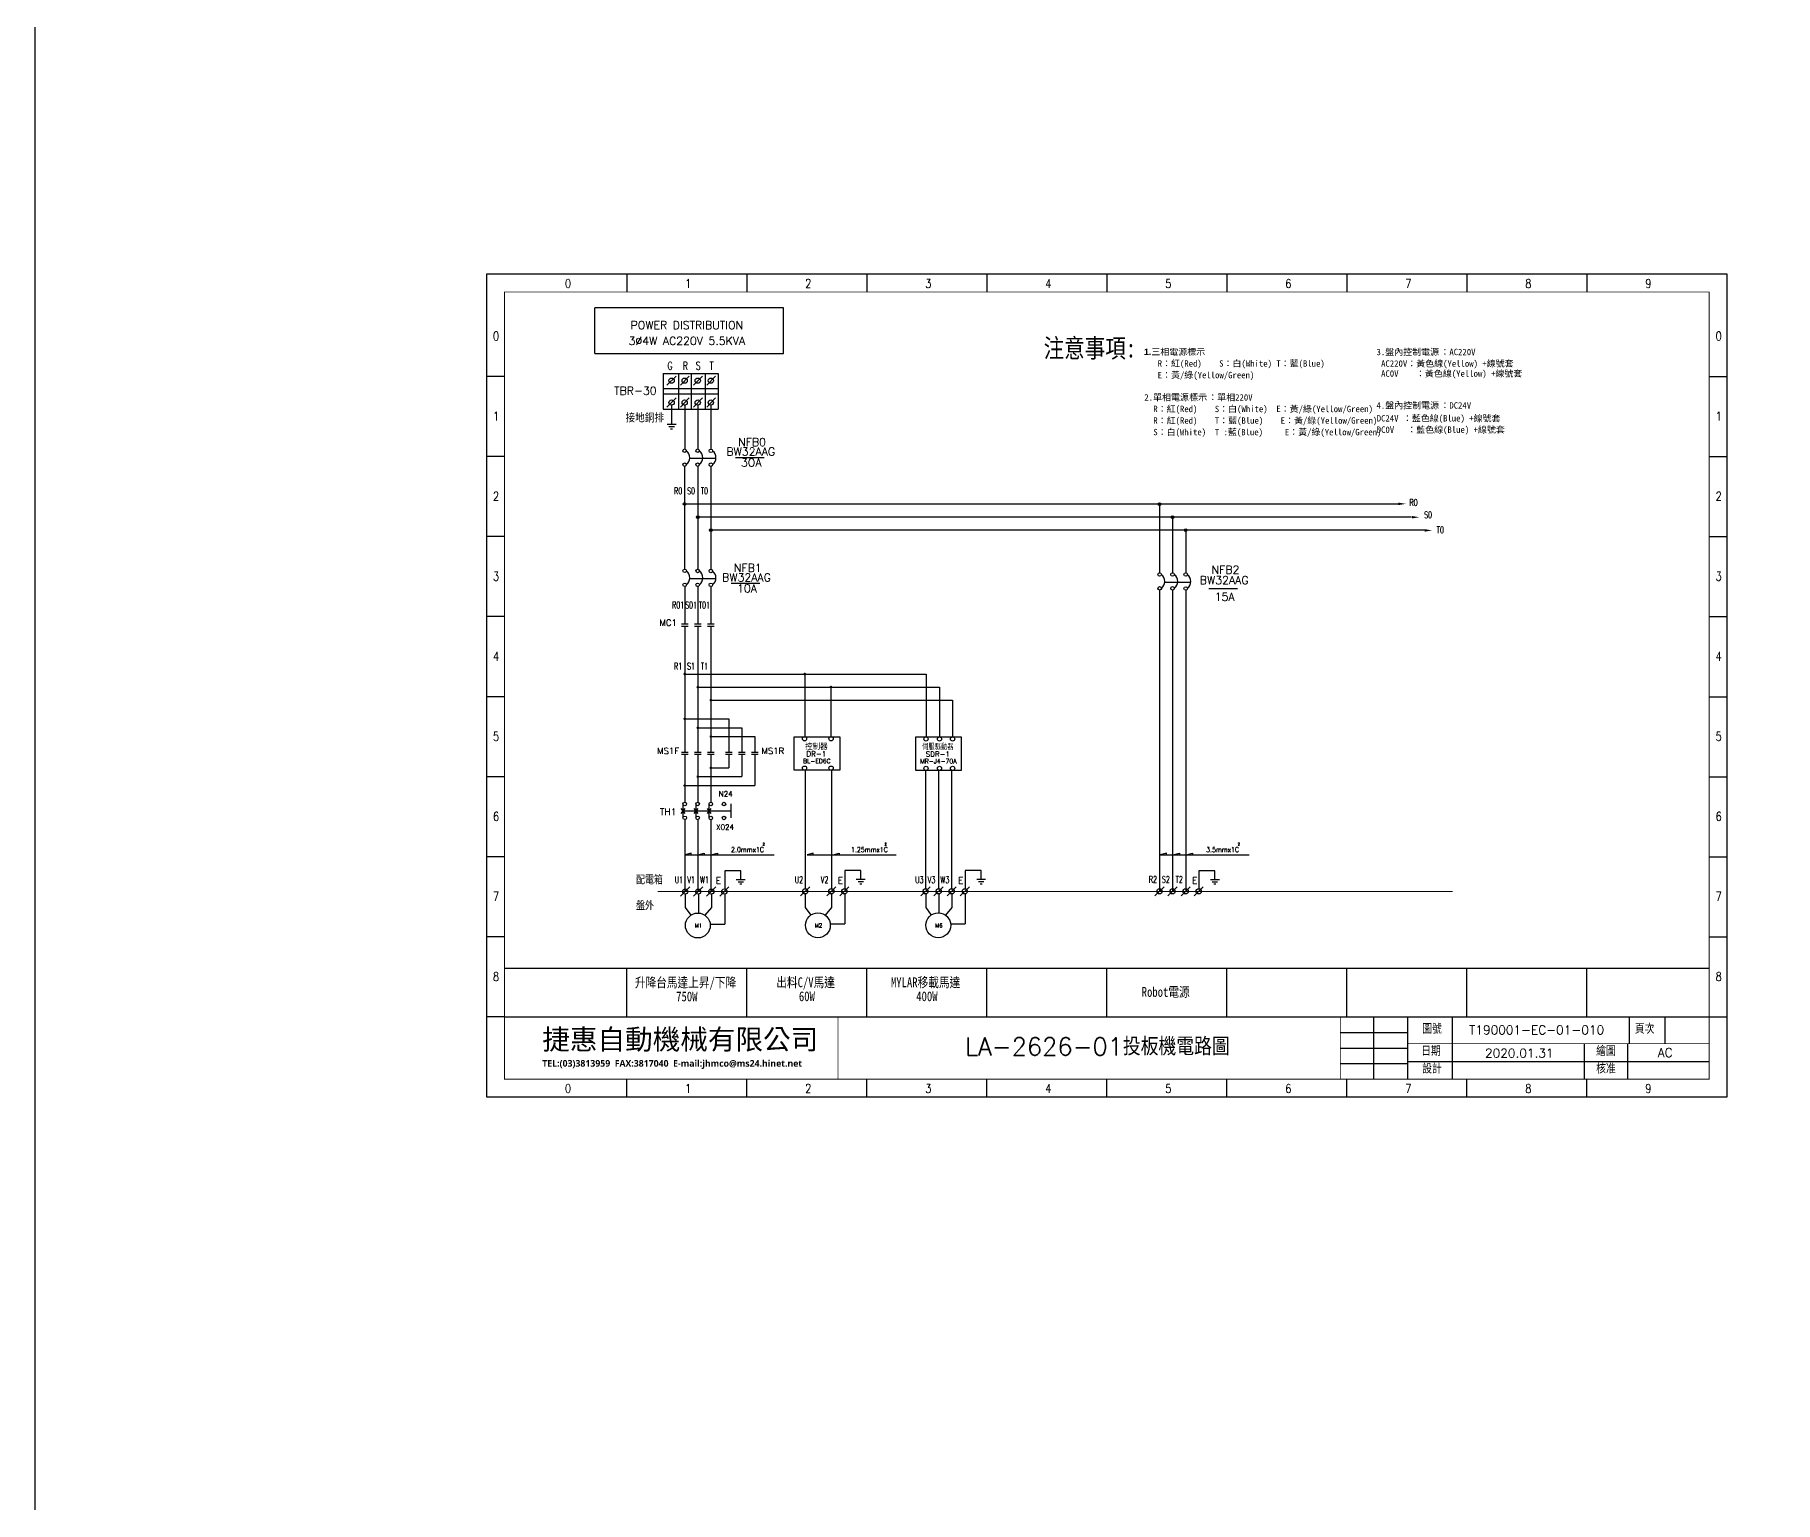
# Model space of a CAD drawing. Header units: millimetres. Extents: x -684 to 5961, y -1281 to 2539.
# Drawn here: x 2178 to 2569.5, y 189 to 518.9 of the extents above; entities that cross this region are included whole.
import ezdxf
from ezdxf.enums import TextEntityAlignment as Align

# ---------------------------------------------------------------- set-up
doc = ezdxf.new("R2010")
doc.units = ezdxf.units.MM
doc.header["$LTSCALE"] = 5
doc.header["$MEASUREMENT"] = 0
doc.layers.get('0').update_dxf_attribs({"linetype": 'CONTINUOUS'})
for name, color, linetype in [('2', 2, 'CONTINUOUS'), ('4', 4, 'CONTINUOUS'), ('6', 6, 'CONTINUOUS'), ('TEXT', 4, 'CONTINUOUS'), ('圖框', 7, 'CONTINUOUS'), ('文字', 4, 'CONTINUOUS')]:
    doc.layers.add(name, color=color, linetype=linetype)
doc.styles.add('chinese', font='simplex.shx', dxfattribs={"height": 2, "bigfont": 'chineset.shx'})
doc.styles.add('DAYUM', font='complex', dxfattribs={"bigfont": 'dayum'})
doc.styles.add('DAYUS', font='romanc.shx', dxfattribs={"height": 25, "bigfont": 'dayus.shx'})
doc.styles.add('MtXpl_', font='mingliub.ttc')
doc.styles.add('MtXpl__1', font='mingliub.ttc')
doc.styles.add('sim', font='simplex.shx', dxfattribs={"width": 0.8, "bigfont": 'chineset.shx'})
doc.styles.get("Standard").update_dxf_attribs({"font": 'arialbd.ttf', "height": 15})
doc.styles.add('標楷體', font='', dxfattribs={"width": 0.8})
doc.styles.add('標題', font='simplex.shx', dxfattribs={"height": 4, "bigfont": 'chineset.shx'})
doc.styles.add('線號', font='simplex.shx', dxfattribs={"height": 1.5, "bigfont": 'chineset.shx'})
doc.styles.get('標楷體').set_extended_font_data('標楷體')

# ---------------------------------------------------------------- blocks, each defined once
blk = doc.blocks.new('A$C52BC11C5')
blk.add_line((0, 0, 0.32), (3.54, 3.54, 0.32))
blk.add_circle((1.77, 1.77, 0.32), 1)
blk = doc.blocks.new('A$C56EF1552')
at = {"layer": '2'}
for p, q in [((5, 0), (7.35, 0.63)), ((7.35, 0.63), (7.35, 0)), ((10, 0), (12.35, 0.63)), ((12.35, 0.63), (12.35, 0))]:
    blk.add_line(p, q, dxfattribs=at)
blk.add_lwpolyline([(2.35, 0), (2.35, 0.63), (0, 0), (14.45, 0), (34.08, 0)], dxfattribs=at)

msp = doc.modelspace()

# ---------------------------------------------------------------- linework, layer by layer
for p, q in [((2319.333, 442.808), (2331.698, 442.808)), ((2319.333, 442.808), (2319.333, 434.778)), ((2322.741, 442.808), (2322.741, 434.778)), ((2325.625, 442.808), (2325.625, 434.778)), ((2328.771, 442.808), (2328.771, 434.778)), ((2331.698, 442.808), (2331.698, 434.778)), ((2319.333, 439.423), (2331.698, 439.423)), ((2320.187, 440.135), (2322.266, 442.214)), ((2323.241, 440.135), (2325.201, 442.214)), ((2326.181, 440.135), (2328.141, 442.214)), ((2329.121, 440.135), (2331.081, 442.214)), ((2319.333, 438.192), (2331.698, 438.192)), ((2319.333, 434.778), (2331.698, 434.778)), ((2320.187, 435.217), (2322.266, 437.296)), ((2323.241, 435.217), (2325.201, 437.296)), ((2324.167, 435.668), (2324.167, 425.813)), ((2326.181, 435.217), (2328.141, 437.296)), ((2327.107, 435.668), (2327.107, 425.813)), ((2329.121, 435.217), (2331.081, 437.296)), ((2330.047, 435.668), (2330.047, 425.797)), ((2325.356, 423.722), (2330.956, 423.722)), ((2324.155, 421.899), (2324.155, 398.798)), ((2327.095, 421.894), (2327.095, 398.793)), ((2330.035, 421.884), (2330.035, 398.783)), ((2484.694, 413.422), (2324.28, 413.422)), ((2430.978, 413.422), (2430.978, 397.999)), ((2487.634, 410.482), (2327.22, 410.482)), ((2490.574, 407.542), (2330.16, 407.542)), ((2433.918, 410.482), (2433.918, 397.993)), ((2436.858, 407.542), (2436.858, 397.983)), ((2325.35, 396.702), (2330.95, 396.702)), ((2432.167, 395.902), (2437.767, 395.902)), ((2324.177, 394.878), (2324.177, 386.503)), ((2327.117, 394.875), (2327.117, 386.503)), ((2330.057, 394.864), (2330.057, 386.503)), ((2430.978, 394.079), (2430.978, 326.305)), ((2433.918, 394.074), (2433.918, 326.305)), ((2436.858, 394.063), (2436.858, 326.305)), ((2323.427, 386.503), (2324.927, 386.503)), ((2323.427, 386.003), (2324.927, 386.003)), ((2324.177, 386.003), (2324.177, 357.68)), ((2326.367, 386.503), (2327.867, 386.503)), ((2326.367, 386.003), (2327.867, 386.003)), ((2327.117, 386.003), (2327.117, 357.68)), ((2329.307, 386.503), (2330.807, 386.503)), ((2329.307, 386.003), (2330.807, 386.003)), ((2330.057, 386.003), (2330.057, 357.68)), ((2351.177, 375.216), (2351.177, 361.102)), ((2357.057, 372.276), (2357.057, 361.102)), ((2378.506, 375.216), (2378.506, 361.065)), ((2381.446, 372.276), (2381.446, 361.065)), ((2384.386, 369.336), (2384.386, 361.065)), ((2324.177, 365.139), (2334.083, 365.139)), ((2334.083, 365.139), (2334.083, 357.68)), ((2327.117, 363.139), (2337.023, 363.139)), ((2330.057, 361.139), (2339.963, 361.139)), ((2337.023, 363.139), (2337.023, 357.68)), ((2339.963, 361.139), (2339.963, 357.68)), ((2323.427, 357.68), (2324.927, 357.68)), ((2323.427, 357.18), (2324.927, 357.18)), ((2324.177, 357.18), (2324.177, 346.384)), ((2326.367, 357.68), (2327.867, 357.68)), ((2326.367, 357.18), (2327.867, 357.18)), ((2327.117, 357.18), (2327.117, 346.382)), ((2329.307, 357.68), (2330.807, 357.68)), ((2329.307, 357.18), (2330.807, 357.18)), ((2330.057, 357.18), (2330.057, 346.37)), ((2333.333, 357.68), (2334.833, 357.68)), ((2333.333, 357.18), (2334.833, 357.18)), ((2334.083, 357.18), (2334.083, 354.136)), ((2336.273, 357.68), (2337.773, 357.68)), ((2336.273, 357.18), (2337.773, 357.18)), ((2337.023, 357.18), (2337.023, 352.136)), ((2339.213, 357.68), (2340.713, 357.68)), ((2339.213, 357.18), (2340.713, 357.18)), ((2339.963, 357.18), (2339.963, 350.136)), ((2330.057, 354.136), (2334.083, 354.136)), ((2351.303, 353.569), (2351.303, 326.929)), ((2357.183, 353.569), (2357.183, 326.929)), ((2378.325, 353.532), (2378.325, 326.891)), ((2381.265, 353.532), (2381.265, 326.891)), ((2384.205, 353.532), (2384.205, 326.891)), ((2324.177, 350.136), (2339.963, 350.136)), ((2327.117, 352.136), (2337.023, 352.136)), ((2323.304, 345.004), (2324.173, 343.877)), ((2324.183, 345.004), (2323.314, 343.877)), ((2323.744, 346.08), (2323.744, 342.77)), ((2326.248, 345.004), (2327.117, 343.877)), ((2327.128, 345.004), (2326.259, 343.877)), ((2326.656, 346.08), (2326.656, 342.77)), ((2329.193, 345.004), (2330.062, 343.877)), ((2330.072, 345.004), (2329.203, 343.877)), ((2329.614, 346.08), (2329.614, 342.77)), ((2334.532, 346.024), (2334.532, 342.849)), ((2323.744, 344.439), (2334.532, 344.439)), ((2324.177, 342.47), (2324.177, 326.305)), ((2327.117, 342.465), (2327.117, 326.305)), ((2330.057, 342.454), (2330.057, 326.305)), ((2336.774, 330.961), (2333.176, 330.961)), ((2333.176, 330.961), (2333.176, 326.885)), ((2335.776, 329.032), (2337.771, 329.032)), ((2336.774, 329.032), (2336.774, 330.961)), ((2363.774, 330.999), (2360.176, 330.999)), ((2360.176, 330.999), (2360.176, 326.923)), ((2362.776, 329.07), (2364.771, 329.07)), ((2363.774, 329.07), (2363.774, 330.999)), ((2390.849, 330.999), (2387.252, 330.999)), ((2387.252, 330.999), (2387.252, 326.923)), ((2389.852, 329.07), (2391.847, 329.07)), ((2390.849, 329.07), (2390.849, 330.999)), ((2443.434, 330.961), (2439.836, 330.961)), ((2439.836, 330.961), (2439.836, 326.885)), ((2442.437, 329.032), (2444.431, 329.032)), ((2443.434, 329.032), (2443.434, 330.961)), ((2324.303, 325.718), (2324.303, 322.689)), ((2327.243, 325.718), (2327.243, 321.468)), ((2330.183, 325.718), (2330.183, 322.689)), ((2333.176, 325.724), (2333.176, 318.987)), ((2336.163, 328.52), (2337.384, 328.52)), ((2336.55, 328.007), (2336.997, 328.007)), ((2351.303, 325.755), (2351.303, 322.727)), ((2357.183, 325.755), (2357.183, 322.727)), ((2360.176, 325.761), (2360.176, 319.025)), ((2363.163, 328.557), (2364.384, 328.557)), ((2363.55, 328.045), (2363.997, 328.045)), ((2378.379, 325.755), (2378.379, 322.727)), ((2381.319, 325.755), (2381.319, 321.506)), ((2384.259, 325.755), (2384.259, 322.727)), ((2387.252, 325.761), (2387.252, 319.025)), ((2390.239, 328.557), (2391.46, 328.557)), ((2390.626, 328.045), (2391.073, 328.045)), ((2442.824, 328.52), (2444.044, 328.52)), ((2443.211, 328.007), (2443.657, 328.007)), ((2324.303, 322.689), (2325.526, 320.967)), ((2330.183, 322.689), (2328.729, 320.967)), ((2351.303, 322.727), (2352.526, 321.005)), ((2357.183, 322.727), (2355.729, 321.005)), ((2378.379, 322.727), (2379.601, 321.005)), ((2384.259, 322.727), (2382.804, 321.005)), ((2329.909, 318.987), (2333.176, 318.987)), ((2356.909, 319.025), (2360.176, 319.025)), ((2383.985, 319.025), (2387.252, 319.025))]:
    msp.add_line(p, q)
at = {"ltscale": 0.5}
msp.add_line((2321.227, 435.668), (2321.227, 432.073), dxfattribs=at)
msp.add_lwpolyline([(4288.333, 1146.033), (2177.993, 1146.033), (2177.993, -148.663), (4288.333, -148.663)], close=True)
for points in [[(2486.365, 413.471, 0, 0.56, 0), (2484.685, 413.471, 0.56, 0.56, 0)], [(2489.405, 410.468, 0, 0.56, 0), (2487.725, 410.468, 0.56, 0.56, 0)], [(2492.282, 407.506, 0, 0.56, 0), (2490.602, 407.506, 0.56, 0.56, 0)]]:
    msp.add_lwpolyline(points, format="xyseb")
at = {"elevation": -0.672}
for points in [[(2348.826, 361.102), (2359.064, 361.102), (2359.064, 353.569), (2348.826, 353.569)], [(2376.155, 361.065), (2386.393, 361.065), (2386.393, 353.532), (2376.155, 353.532)]]:
    msp.add_lwpolyline(points, close=True, dxfattribs=at)
at = {"const_width": 0.176}
msp.add_lwpolyline([(2496.924, 326.305), (2318.094, 326.305)], dxfattribs=at)
for centre, radius in [((2321.227, 441.175), 0.588), ((2324.161, 441.175), 0.588), ((2327.101, 441.175), 0.588), ((2330.041, 441.175), 0.588), ((2321.227, 436.256), 0.588), ((2324.161, 436.256), 0.588), ((2327.101, 436.256), 0.588), ((2330.041, 436.256), 0.588), ((2324.175, 425.423), 0.396), ((2327.088, 425.418), 0.396), ((2330.045, 425.408), 0.396), ((2324.175, 422.295), 0.396), ((2327.088, 422.289), 0.396), ((2330.045, 422.279), 0.396), ((2324.133, 413.454), 0.294), ((2430.978, 413.422), 0.294), ((2327.095, 410.482), 0.294), ((2327.095, 410.482), 0.294), ((2327.095, 410.482), 0.294), ((2330.035, 407.542), 0.294), ((2330.035, 407.542), 0.294), ((2330.035, 407.542), 0.294), ((2433.918, 410.482), 0.294), ((2436.858, 407.542), 0.294), ((2324.168, 398.403), 0.396), ((2324.168, 395.274), 0.396), ((2327.081, 398.397), 0.396), ((2327.081, 395.268), 0.396), ((2330.039, 398.388), 0.396), ((2330.039, 395.259), 0.396), ((2430.986, 397.603), 0.396), ((2433.899, 397.598), 0.396), ((2436.856, 397.588), 0.396), ((2430.986, 394.474), 0.396), ((2433.899, 394.469), 0.396), ((2436.856, 394.459), 0.396), ((2351.129, 360.649), 0.472), ((2357.097, 360.649), 0.472), ((2378.458, 360.612), 0.472), ((2381.485, 360.612), 0.472), ((2384.426, 360.612), 0.472), ((2351.129, 354.058), 0.472), ((2357.097, 354.058), 0.472), ((2378.458, 354.021), 0.472), ((2381.485, 354.021), 0.472), ((2384.426, 354.021), 0.472), ((2324.184, 345.994), 0.396), ((2327.097, 345.989), 0.396), ((2330.055, 345.979), 0.396), ((2333.012, 345.969), 0.396), ((2324.184, 342.865), 0.396), ((2327.097, 342.86), 0.396), ((2330.055, 342.85), 0.396), ((2333.012, 342.84), 0.396)]:
    msp.add_circle(centre, radius)
for centre in [(2323.361, 423.859), (2326.274, 423.854), (2329.232, 423.844), (2323.355, 396.838), (2326.268, 396.833), (2329.225, 396.823), (2430.173, 396.039), (2433.085, 396.033), (2436.043, 396.023)]:
    msp.add_arc(centre, 1.977, 307.69549, 52.30451)
at = {"layer": '2'}
for p, q in [((2320.224, 431.384), (2322.23, 431.384)), ((2320.613, 430.869), (2321.84, 430.869)), ((2321.227, 432.073), (2321.227, 431.384)), ((2321.002, 430.354), (2321.451, 430.354)), ((2335.572, 423.919), (2342.04, 423.919)), ((2334.619, 395.63), (2341.087, 395.63)), ((2442.06, 394.477), (2448.528, 394.477)), ((2324.177, 375.216), (2378.506, 375.216)), ((2327.117, 372.276), (2381.446, 372.276)), ((2330.057, 369.336), (2384.386, 369.336)), ((2357.564, 334.589), (2358.944, 334.959)), ((2358.944, 334.959), (2358.944, 334.589))]:
    msp.add_line(p, q, dxfattribs=at)
at = {"layer": '2', "const_width": 0.294}
for points in [[(2323.986, 413.454, 1), (2324.28, 413.454, 1)], [(2430.831, 413.422, 1), (2431.125, 413.422, 1)], [(2326.948, 410.482, 1), (2327.242, 410.482, 1)], [(2329.888, 407.542, 1), (2330.182, 407.542, 1)], [(2433.771, 410.482, 1), (2434.065, 410.482, 1)], [(2436.711, 407.542, 1), (2437.005, 407.542, 1)], [(2324.03, 375.216, 1), (2324.324, 375.216, 1)], [(2326.97, 372.276, 1), (2327.264, 372.276, 1)], [(2351.03, 375.216, 1), (2351.324, 375.216, 1)], [(2356.91, 372.276, 1), (2357.204, 372.276, 1)], [(2329.91, 369.336, 1), (2330.204, 369.336, 1)], [(2324.03, 365.139, 1), (2324.324, 365.139, 1)], [(2326.97, 363.139, 1), (2327.264, 363.139, 1)], [(2329.91, 361.139, 1), (2330.204, 361.139, 1)], [(2326.97, 352.136, 1), (2327.264, 352.136, 1)], [(2329.91, 354.136, 1), (2330.204, 354.136, 1)], [(2324.03, 350.136, 1), (2324.324, 350.136, 1)]]:
    msp.add_lwpolyline(points, format="xyb", close=True, dxfattribs=at)
at = {"layer": '2'}
msp.add_lwpolyline([(2353.064, 334.589), (2353.064, 334.959), (2351.684, 334.589), (2360.181, 334.589), (2371.723, 334.589)], dxfattribs=at)
for centre in [(2327.127, 318.671), (2354.127, 318.708), (2381.203, 318.708)]:
    msp.add_circle(centre, 2.8, dxfattribs=at)
at = {"layer": '4'}
for p in [(2346.428, 457.543), (2303.978, 447.271)]:
    msp.add_line(p, (2303.978, 457.543), dxfattribs=at)
msp.add_lwpolyline([(2303.978, 447.271), (2346.428, 447.271), (2346.428, 457.543)], dxfattribs=at)
at = {"layer": '圖框'}
for p, q in [((2279.621, 465.12), (2279.621, 280.12)), ((2558.621, 465.12), (2279.621, 465.12)), ((2311.121, 465.12), (2311.121, 461.12)), ((2338.121, 465.12), (2338.121, 461.12)), ((2365.121, 465.12), (2365.121, 461.12)), ((2392.121, 465.12), (2392.121, 461.12)), ((2419.121, 465.12), (2419.121, 461.12)), ((2446.121, 465.12), (2446.121, 461.12)), ((2473.121, 465.12), (2473.121, 461.12)), ((2500.121, 465.12), (2500.121, 461.12)), ((2527.121, 465.12), (2527.121, 461.12)), ((2558.621, 280.12), (2558.621, 465.12)), ((2283.621, 442.12), (2279.621, 442.12)), ((2554.621, 442.12), (2558.621, 442.12)), ((2283.621, 424.12), (2279.621, 424.12)), ((2554.621, 424.12), (2558.621, 424.12)), ((2283.621, 406.12), (2279.621, 406.12)), ((2554.621, 406.12), (2558.621, 406.12)), ((2283.621, 388.12), (2279.621, 388.12)), ((2554.621, 388.12), (2558.621, 388.12)), ((2283.621, 370.12), (2279.621, 370.12)), ((2554.621, 370.12), (2558.621, 370.12)), ((2283.621, 352.12), (2279.621, 352.12)), ((2554.621, 352.12), (2558.621, 352.12)), ((2283.621, 334.12), (2279.621, 334.12)), ((2554.621, 334.12), (2558.621, 334.12)), ((2283.621, 316.12), (2279.621, 316.12)), ((2554.621, 316.12), (2558.621, 316.12)), ((2283.621, 309.082), (2554.621, 309.082)), ((2311.121, 298.082), (2311.121, 309.082)), ((2338.121, 298.082), (2338.121, 309.082)), ((2365.121, 298.12), (2365.121, 309.12)), ((2392.121, 298.082), (2392.121, 309.082)), ((2419.121, 298.082), (2419.121, 309.082)), ((2446.121, 298.082), (2446.121, 309.082)), ((2473.121, 298.082), (2473.121, 309.082)), ((2500.121, 298.082), (2500.121, 309.082)), ((2527.121, 298.082), (2527.121, 309.082)), ((2283.621, 298.12), (2279.621, 298.12)), ((2283.621, 298.12), (2554.621, 298.12)), ((2479.066, 298.12), (2479.066, 284.12)), ((2486.76, 298.12), (2486.76, 284.12)), ((2496.778, 298.12), (2496.778, 284.12)), ((2536.621, 298.12), (2536.621, 292.124)), ((2544.621, 298.12), (2544.621, 292.124)), ((2554.621, 298.12), (2558.621, 298.12)), ((2471.621, 294.62), (2486.76, 294.62)), ((2471.621, 291.12), (2486.76, 291.12)), ((2471.621, 287.62), (2486.76, 287.62)), ((2486.76, 288.124), (2554.621, 288.124)), ((2311.121, 280.12), (2311.121, 284.12)), ((2338.121, 280.12), (2338.121, 284.12)), ((2365.121, 280.12), (2365.121, 284.12)), ((2392.121, 280.12), (2392.121, 284.12)), ((2419.121, 280.12), (2419.121, 284.12)), ((2446.121, 280.12), (2446.121, 284.12)), ((2473.121, 280.12), (2473.121, 284.12)), ((2500.121, 280.12), (2500.121, 284.12)), ((2527.121, 280.12), (2527.121, 284.12)), ((2279.621, 280.12), (2558.621, 280.12))]:
    msp.add_line(p, q, dxfattribs=at)
at = {"layer": '圖框', "const_width": 0.2}
for points in [[(2283.621, 284.12), (2554.621, 284.12), (2554.621, 461.12), (2283.621, 461.12)], [(2283.621, 461.12), (2554.621, 461.12), (2554.621, 284.12), (2283.621, 284.12)]]:
    msp.add_lwpolyline(points, close=True, dxfattribs=at)
at = {"layer": '圖框'}
for points, const_width in [([(2283.621, 298.12), (2554.621, 298.12)], 0.2), ([(2358.621, 298.12), (2358.621, 284.12)], 0.15), ([(2471.621, 298.12), (2471.621, 284.12)], 0.15), ([(2486.76, 292.124), (2554.621, 292.124)], 0.15)]:
    msp.add_lwpolyline(points, dxfattribs=dict(at, const_width=const_width))
for points in [[(2526.471, 292.124), (2526.471, 284.12)], [(2536.204, 292.124), (2536.204, 284.12)]]:
    msp.add_lwpolyline(points, dxfattribs=at)

# ---------------------------------------------------------------- block references
at = {"xscale": 0.5880000000000063, "yscale": 0.5880000000000063, "zscale": 0.5880000000000063}
for p in [(2323.225, 325.265, -0.185), (2326.165, 325.265, -0.185), (2329.105, 325.265, -0.185), (2332.045, 325.265, -0.185), (2350.225, 325.303, -0.185), (2356.105, 325.303, -0.185), (2359.045, 325.303, -0.185), (2377.301, 325.303, -0.185), (2380.241, 325.303, -0.185), (2383.181, 325.303, -0.185), (2386.121, 325.303, -0.185), (2429.923, 325.303, -0.185), (2432.863, 325.303, -0.185), (2435.803, 325.303, -0.185), (2438.743, 325.303, -0.185)]:
    msp.add_blockref('A$C52BC11C5', p, dxfattribs=at)
at = {"layer": '2', "xscale": 0.5880000000000063, "yscale": 0.5880000000000063, "zscale": 0.5880000000000063}
for p in [(2324.265, 334.589), (2431.133, 334.589)]:
    msp.add_blockref('A$C56EF1552', p, dxfattribs=at)

# ---------------------------------------------------------------- texts
at = {"style": 'DAYUS'}
for s, p in [('POWER DISTRIBUTION', (2324.656, 452.759)), ('3%%C4W AC220V 5.5KVA', (2324.656, 449.225))]:
    msp.add_text(s, height=1.8, dxfattribs=at).set_placement(p, align=Align.CENTER)
at = {"style": '標楷體', "width": 0.8}
msp.add_text('注意事項:', height=4.2336, dxfattribs=at).set_placement((2415.297, 446.378), align=Align.CENTER)
msp.add_text('1.', height=1.4406).set_placement((2427.457, 446.922))
for s, style, p in [('三相電源標示', 'MtXpl_', (2429.136, 446.922)), ('3.盤內控制電源', 'MtXpl_', (2479.772, 446.908)), ('：AC220V', 'MtXpl_', (2494.149, 446.908)), ('   R：紅(Red)    S：白(White) T：藍(Blue)', 'MtXpl_', (2427.617, 444.32)), ('   E：黃/綠(Yellow/Green) ', 'MtXpl_', (2427.617, 441.718)), (' AC220V：黃色線(Yellow) +線號套     ', 'MtXpl_', (2479.831, 444.306)), (' AC0V    ：黃色線(Yellow) +線號套     ', 'MtXpl_', (2479.831, 442.054)), ('2.單相電源', 'MtXpl_', (2427.558, 436.698)), ('  R：紅(Red)    S：白(White)  E：黃/綠(Yellow/Green)', 'MtXpl_', (2427.617, 434.096)), ('標示', 'MtXpl__1', (2437.646, 436.698)), ('：單相220V', 'MtXpl_', (2441.935, 436.698)), ('4.盤內控制電源', 'MtXpl_', (2479.772, 434.896)), ('：DC24V', 'MtXpl_', (2494.149, 434.896)), ('  R：紅(Red)    T：藍(Blue)    E：黃/綠(Yellow/Green)', 'MtXpl_', (2427.617, 431.494)), ('DC24V ：藍色線(Blue) +線號套     ', 'MtXpl_', (2479.831, 431.994)), ('DC0V   ：藍色線(Blue) +線號套     ', 'MtXpl_', (2479.831, 429.441)), ('  S：白(White)  T :藍(Blue)     E：黃/綠(Yellow/Green)', 'MtXpl_', (2427.617, 428.892))]:
    msp.add_text(s, height=1.4406, dxfattribs=dict(style=style)).set_placement(p)
at = {"attachment_point": 1, "style": '線號'}
for s, insert, char_height, width in [('{\\fMicrosoft JhengHei|b1|i0|c136|p34;\\H1.75x;\\C4;捷惠自動機械有限公司}', (2292.147, 295.342), 2.6, 60.81748), ('{\\fMicrosoft JhengHei|b1|i0|c136|p34;\\H1.5x;\\C4;TEL:(03)3813959  FAX:3817040  E-mail:jhmco@ms24.hinet.net}', (2292.147, 288.415), 1, 73.55296)]:
    msp.add_mtext(s, dxfattribs=dict(at, insert=insert, char_height=char_height, width=width))
at = {"layer": '2', "style": 'DAYUS', "width": 0.7}
for s, height, p in [('G', 1.8, (2320.873, 443.633)), ('R', 1.8, (2324.303, 443.633)), ('S', 1.8, (2327.216, 443.633)), ('T', 1.8, (2330.236, 443.633)), ('R0', 1.5, (2322.693, 415.632)), ('S0', 1.5, (2325.605, 415.632)), ('T0', 1.5, (2328.625, 415.632)), ('R0', 1.5, (2488.106, 413.044)), ('S0', 1.5, (2491.377, 410.267)), ('T0', 1.5, (2494.128, 406.862)), ('R01', 1.5, (2322.693, 389.983)), ('S01', 1.5, (2325.605, 389.983)), ('T01', 1.5, (2328.625, 389.983)), ('R1', 1.5, (2322.687, 376.226)), ('S1', 1.5, (2325.599, 376.226)), ('T1', 1.5, (2328.62, 376.226)), ('U1', 1.5, (2322.864, 328.18)), ('V1', 1.5, (2325.622, 328.18)), ('W1', 1.5, (2328.642, 328.18)), ('U2', 1.5, (2349.864, 328.217)), ('V2', 1.5, (2355.642, 328.217)), ('U3', 1.5, (2376.94, 328.217)), ('V3', 1.5, (2379.698, 328.217)), ('W3', 1.5, (2382.718, 328.217)), ('R2', 1.5, (2429.488, 328.281)), ('S2', 1.5, (2432.4, 328.281)), ('T2', 1.5, (2435.421, 328.281))]:
    msp.add_text(s, height=height, dxfattribs=at).set_placement(p, align=Align.CENTER)
at = {"layer": '2', "style": 'DAYUS'}
for s, height, p in [('TBR-30', 1.8, (2313.082, 438.915)), ('接地銅排', 1.8, (2315.194, 432.938)), ('NFB0', 1.8, (2339.326, 427.373)), ('BW32AAG', 1.8, (2339.024, 425.227)), ('3OA', 1.8, (2339.139, 422.767)), ('NFB1', 1.8, (2338.372, 399.083)), ('NFB2', 1.8, (2445.813, 398.676)), ('BW32AAG', 1.8, (2338.07, 396.938)), ('10A', 1.8, (2338.185, 394.478)), ('BW32AAG', 1.8, (2445.512, 396.317)), ('15A', 1.8, (2445.626, 392.581)), ('MC1', 1.4, (2320.449, 386.759, -0.672)), ('MS1F', 1.4, (2320.449, 357.936, -0.672)), ('MS1R', 1.4, (2343.99, 357.936, -0.672)), ('DR-1', 1.176, (2353.769, 357.258, -0.672)), ('控制器', 1.3, (2353.769, 359.008, -0.672)), ('SDR-1', 1.176, (2381.098, 357.221, -0.672)), ('BL-ED6C', 1, (2353.904, 355.65, -0.672)), ('MR-J4-70A', 1, (2381.233, 355.612, -0.672)), ('TH1', 1.5, (2320.449, 344.241, -0.672)), ('2', 0.588, (2341.95, 336.953)), ('2', 0.588, (2369.37, 336.953)), ('2', 0.588, (2448.819, 336.953)), ('M1', 0.896, (2327.256, 318.655)), ('M2', 0.896, (2354.256, 318.693)), ('M6', 0.896, (2381.332, 318.693))]:
    msp.add_text(s, height=height, dxfattribs=at).set_placement(p, align=Align.MIDDLE)
at = {"layer": '2'}
for s, height, style, width, p in [('伺服驅動器', 1.3, 'sim', 0.8, (2381.098, 358.97, -0.672)), ('2.0mmx1C', 1.176, 'DAYUS', 0.75, (2338.295, 335.73)), ('1.25mmx1C', 1.176, 'DAYUS', 0.75, (2365.715, 335.73)), ('3.5mmx1C', 1.176, 'DAYUS', 0.75, (2445.164, 335.73))]:
    msp.add_text(s, height=height, dxfattribs=dict(at, style=style, width=width)).set_placement(p, align=Align.MIDDLE)
at = {"layer": '6', "style": '標楷體', "width": 0.8}
for s, p in [('升降台馬達上昇/下降', (2324.362, 304.759, -1.073)), ('出料C/V馬達', (2351.362, 304.796, -1.073)), ('MYLAR移載馬達', (2378.362, 304.796, -1.073)), ('750W', (2324.651, 301.618, -0.749)), ('60W', (2351.651, 301.656, -0.749)), ('400W', (2378.651, 301.656, -0.749)), ('Robot電源', (2432.362, 302.629, -1.073))]:
    msp.add_text(s, height=2.2, dxfattribs=at).set_placement(p, align=Align.CENTER)
at = {"layer": 'TEXT', "style": 'DAYUM'}
for s, height, p in [('N24', 1.1695, (2333.388, 348.258)), ('X024', 1.1695, (2333.256, 340.788)), ('E', 1.5, (2331.748, 328.776)), ('E', 1.5, (2359.207, 328.813)), ('E', 1.5, (2386.283, 328.813)), ('E', 1.5, (2438.882, 328.813))]:
    msp.add_text(s, height=height, dxfattribs=at).set_placement(p, align=Align.MIDDLE)
at = {"layer": 'TEXT', "style": '標楷體', "width": 0.8}
for s, p in [('配電箱', (2313.227, 328.124)), ('盤外', (2313.227, 322.316))]:
    msp.add_text(s, height=1.8, dxfattribs=at).set_placement(p)
at = {"layer": '圖框', "style": 'sim', "width": 0.8}
for s, p in [('0', (2297.258, 462.016)), ('1', (2324.258, 462.016)), ('2', (2351.258, 462.016)), ('3', (2378.258, 462.016)), ('4', (2405.258, 462.016)), ('5', (2432.258, 462.016)), ('6', (2459.258, 462.016)), ('7', (2486.258, 462.016)), ('8', (2513.258, 462.016)), ('9', (2540.258, 462.016)), ('0', (2281.071, 450.205)), ('0', (2556.071, 450.205)), ('1', (2281.071, 432.205)), ('1', (2556.071, 432.205)), ('2', (2281.071, 414.205)), ('2', (2556.071, 414.205)), ('3', (2281.071, 396.205)), ('3', (2556.071, 396.205)), ('4', (2281.071, 378.205)), ('4', (2556.071, 378.205)), ('5', (2281.071, 360.205)), ('5', (2556.071, 360.205)), ('6', (2281.071, 342.205)), ('6', (2556.071, 342.205)), ('7', (2281.071, 324.205)), ('7', (2556.071, 324.205)), ('8', (2281.071, 306.205)), ('8', (2556.071, 306.205)), ('0', (2297.258, 281.016)), ('1', (2324.258, 281.016)), ('2', (2351.258, 281.016)), ('3', (2378.258, 281.016)), ('4', (2405.258, 281.016)), ('5', (2432.258, 281.016)), ('6', (2459.258, 281.016)), ('7', (2486.258, 281.016)), ('8', (2513.258, 281.016)), ('9', (2540.258, 281.016))]:
    msp.add_text(s, height=2, dxfattribs=at).set_placement(p)
at = {"layer": '圖框', "style": 'chinese'}
for s, p in [('圖號', (2490.066, 294.361)), ('頁次^J', (2537.892, 294.361)), ('日期', (2489.831, 289.372)), ('繪圖', (2529.187, 289.372)), ('設計', (2490.066, 285.408)), ('核准', (2529.187, 285.408))]:
    msp.add_text(s, height=2, dxfattribs=at).set_placement(p)
at = {"layer": '文字'}
for s, height, style, p in [('LA-2626-01投板機電路圖', 4, '標題', (2387.254, 289.453)), ('T190001-EC-01-010', 2, 'chinese', (2500.637, 294.185)), ('2020.01.31', 2, 'chinese', (2504.17, 288.964)), ('AC', 2, 'chinese', (2543.042, 289.086))]:
    msp.add_text(s, height=height, dxfattribs=dict(at, style=style)).set_placement(p)

doc.saveas('drawing.dxf')
